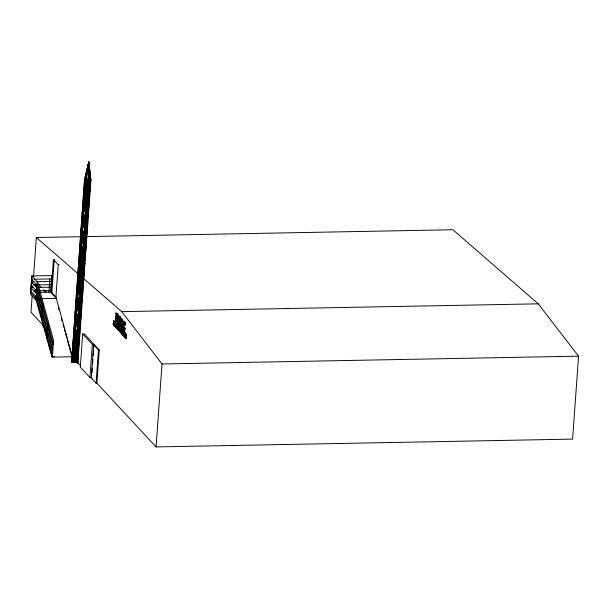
<?xml version="1.0" encoding="UTF-8"?>
<svg xmlns="http://www.w3.org/2000/svg" width="609" height="609" viewBox="0 0 609 609"><rect width="100%" height="100%" fill="white"/><g stroke="black" fill="none" stroke-linecap="round" stroke-linejoin="round"><path stroke-width="0.91" d="M87.163 190.579L88.023 178.597L88.503 178.483L88.602 172.103M88.708 165.724L88.769 162.078L84.468 179.434L71.618 362.165L72.951 362.142L77.412 346.864M82.558 261.428L82.078 261.543L83.425 261.733L76.292 361.266L75.813 361.381L75.135 361.289L88.214 178.802L88.769 162.078L84.697 179.678L71.618 362.165M116.601 326.112L116.913 324.787L117.324 325.549M123.307 324.544L123.3 327.155M72.113 355.846L56.332 298.395L50.562 292.175L51.75 275.588L31.759 275.961L30.45 294.208L36.22 300.427L51.887 356.615L52.366 357.133L72.364 356.76M30.808 292.807L31.995 276.22M31.759 287.555L31.934 285.065M32.056 283.406L32.353 279.265L31.523 279.28L37.294 285.499L52.968 342.57L52.785 345.059L37.119 287.981L31.341 281.769L34.013 281.716M32.14 296.126L30.99 312.196L43.361 325.518M33.564 276.288L36.342 237.54L83.89 236.65M35.048 291.741L35.177 289.899M35.444 286.215L35.573 284.373M35.809 292.647L36.015 289.884M36.213 287.121L36.411 284.357M36.098 298.509L37.294 281.921M36.22 300.427L37.53 282.18L31.759 275.961M36.548 299.514L37.773 282.439M41.465 317.434L42.417 304.165M41.823 318.72L42.775 305.452M44.35 327.497L43.148 326.203L43.285 324.308M48.895 292.206L49.847 278.937M46.741 336.64L47.692 323.371M47.099 337.926L48.05 324.658M56.089 297.207L51.879 292.678L54.254 259.495M51.879 292.678L51.042 292.693L53.425 259.51L58.236 264.694L55.853 297.877L56.69 297.862M52.016 355.846L52.138 354.187M73.278 343.362L73.407 341.52M73.872 335.064L74.001 333.222M75.714 309.258L75.851 307.416M76.308 300.96L76.445 299.118M78.751 266.864L78.888 265.014M81.203 232.76L81.332 230.918M84.826 182.068L84.963 180.226M72.395 362.271L85.473 179.784L88.769 162.078L90.916 180.348L77.838 362.842L77.282 362.972L76.285 362.621L74.085 346.376M73.126 356.402L72.791 361.068L76.331 344.702L75.128 330.451M73.392 352.672L73.796 347.077M74.382 338.886L73.978 344.481L77.518 328.114L76.239 312.957L75.836 318.56M74.58 336.084L74.983 330.481M75.234 326.957L75.569 322.29M76.422 310.369L76.825 304.766M77.023 301.965L77.427 296.37L78.706 311.519L75.166 327.893M77.678 292.845L78.013 288.179M78.279 284.449L78.614 279.782L79.893 294.931L76.353 311.298M78.865 276.25L79.269 270.655M79.467 267.853L79.802 263.187L81.081 278.343L77.731 293.85M80.053 259.662L80.457 254.067M80.723 250.329L80.989 246.599L82.268 261.748L78.919 277.255M81.309 242.138L81.713 236.543M81.91 233.742L82.116 230.94M82.185 230.012L82.299 228.352M82.497 225.551L82.9 219.956M83.098 217.154L83.486 211.757L87.026 195.39L85.747 180.241M83.753 208.027L84.156 202.432M84.354 199.63L84.674 195.169L88.214 178.802L88.769 162.078L86.014 174.768M84.94 191.439L85.344 185.836M85.542 183.043L88.769 162.078L90.916 180.348L89.363 180.135L88.769 162.078L86.029 179.647L88.229 195.892M86.082 178.818L72.951 362.142L76.27 345.531M88.648 163.737L88.769 162.078L90.695 180.112L90.429 183.796M73.94 347.039L75.135 361.289L78.904 305.787M79.041 303.937L85.839 209.009M85.976 207.167L87.026 192.421M75.623 358.206L75.82 355.443M76.285 348.987L76.422 347.145M76.879 340.697L77.016 338.848M77.472 332.4L77.67 329.636M78.066 324.102L78.203 322.26M78.728 314.891L78.858 313.041M79.916 298.296L80.114 295.532M81.172 280.787L81.301 278.945M82.36 264.192L82.489 262.35M82.953 255.902L83.151 253.138M83.616 246.683L83.745 244.841L83.266 244.955L84.529 245.054M84.209 238.385L84.339 236.543M84.803 230.095L84.933 228.253L84.453 228.367L85.717 228.459M85.397 221.798L85.595 219.034M85.991 213.5L86.128 211.658L85.641 211.772L86.988 211.962L83.623 258.962M86.585 205.21L86.782 202.439M87.841 187.694L87.97 185.852M75.813 361.381L88.884 178.894L88.769 162.078L90.36 180.485L77.282 362.972M76.292 361.266L76.232 359.219M77.358 343.552L77.488 341.71M77.952 335.254L78.081 333.412M78.546 326.964L78.675 325.115M79.794 309.448L79.931 307.606M80.396 301.151L80.525 299.308M80.989 292.86L81.119 291.018M81.583 284.563L81.713 282.721M82.177 276.265L82.375 273.502M82.771 267.975L82.9 266.133M83.433 258.756L83.562 256.914M84.027 250.466L84.156 248.617M84.621 242.169L84.75 240.327M85.214 233.871L85.344 232.029M85.877 224.652L86.006 222.81M86.47 216.362L86.6 214.52M87.064 208.065L87.194 206.223M87.658 199.767L87.787 197.925M88.313 190.556L88.45 188.714M87.057 211.034L88.099 195.283M88.244 194.446L89.264 175.993M89.416 179.305L76.567 362.561L75.425 361.327L72.844 362.02L76.567 362.561M76.506 362.865L89.584 180.371L88.769 162.078L88.861 165.747M82.39 285.073L82.52 283.231M84.232 259.267L84.369 257.424M84.834 250.969L84.963 249.127M86.676 225.163L86.813 223.32M87.277 216.873L87.407 215.023M89.713 182.769L89.85 180.926M78.081 356.151L77.838 362.842M78.279 353.38L78.675 347.853M78.873 345.09L79.269 339.556M79.467 336.792L79.863 331.266M80.061 328.495L80.525 322.047M80.723 319.283L81.119 313.749M81.317 310.986L81.713 305.459M81.91 302.688L82.306 297.162M82.504 294.398L82.9 288.864M83.098 286.101L83.494 280.574M83.76 276.882L84.088 272.276M84.354 268.592L84.75 263.058M84.948 260.294L85.344 254.768M85.542 251.997L86.158 246.706L84.605 246.493L82.405 230.248M86.204 242.785L86.531 238.172M86.798 234.488L87.346 230.118L85.793 229.905L83.593 213.66M87.391 226.19L87.787 220.664M87.985 217.9L88.533 213.531L86.98 213.317L84.78 197.065M88.579 209.603L88.975 204.068M89.241 200.384L89.637 194.857M89.835 192.094L90.231 186.56M93.778 347.153L93.984 344.306L84.362 333.945L82.695 333.976L80.319 367.151L89.942 377.511L91.609 377.481M89.942 377.511L92.317 344.336L82.695 333.976M96.9 383.183L96.07 383.198L91.259 378.022L93.634 344.839L94.464 344.823L99.275 350.008L96.9 383.183L156.071 446.922L572.605 439.112L578.55 356.166L538.249 303.83L452.868 229.738L86.744 236.596M91.944 372.746L92.286 368.003M92.56 364.212L92.895 359.47M93.169 355.679L93.512 350.944M96.07 383.198L98.445 350.023L93.634 344.839M113.685 321.879L114.667 322.382L113.685 321.879L113.959 325.061L113.175 324.757L113.457 320.814L113.959 320.806L114.72 321.636L114.431 325.305L114.941 326.668L116.06 327.322L114.941 326.668M113.457 325.069L113.578 323.371L114.081 323.364M113.959 325.061L113.959 320.806M114.073 323.097L114.576 323.09L114.226 321.643L113.457 320.814M115.626 323.897L116.289 324.064L115.626 323.897L115.352 326.561L114.85 326.569L114.089 325.746L114.37 321.803L115.154 322.1L114.926 325.29L115.405 325.807L114.903 325.815M114.644 324.947L114.873 321.796M116.578 319.656L116.448 321.4L115.954 321.407L115.413 320.829L115.976 312.935L117.141 313.643L117.316 317.19M115.672 323.402L115.725 322.709L115.223 322.724L115.794 324.072M115.954 321.407L116.327 316.178L116.89 320.425L117.392 320.418L117.72 318.949M115.558 327.33L115.444 326.462M116.289 324.064L115.725 322.709M116.357 325.861L116.532 326.835C116.068 329.408 115.634 321.666 117.362 326.386L116.357 325.861L117.4 325.8L117.461 324.879A2.992 0.853 88.9 0 0 117.065 324.079L116.692 324.011A1.896 0.54 88.9 0 0 116.426 324.688L116.365 325.046M116.898 325.807L116.966 324.886A2.992 0.853 88.9 0 0 116.57 324.087L116.197 324.018A1.896 0.54 88.9 0 0 115.923 324.696C115.116 326.15 116.913 330.801 116.859 326.394M115.976 312.935L116.639 313.65L116.867 318.088L117.651 314.739L118.808 315.447L118.245 323.333L117.172 322.724L117.552 317.502L116.89 320.425M116.92 328.799L117.704 329.096L116.92 328.799L117.202 324.856L117.781 327.025L117.88 325.579L118.671 325.884L118.633 330.634L119.128 330.626L119.356 327.436L118.862 327.444L118.633 330.634M117.21 329.104L117.331 327.36L117.598 329.522L118.39 329.827M117.864 320.106L117.674 322.717L117.172 322.724M117.75 323.341L118.313 315.454L117.651 314.739M116.966 324.886L117.994 325.153L117.887 326.599L117.385 326.607M117.887 329.834L117.88 325.579M118.9 329.522L119.075 327.124L118.23 326.774L118.291 326.021L119.752 327.048L119.699 327.802L118.862 327.444M118.275 327.018L118.382 325.571M119.075 327.124L118.785 326.013M119.197 327.809L119.25 327.056L118.291 326.021M121.602 324.605L121.442 326.774L120.947 326.789L120.376 326.173L120.94 318.286L121.442 318.271C123.216 319.36 124.03 323.493 121.96 324.27L122.485 328.449L122.988 328.441L122.462 324.254M122.097 330.39L120.628 329.819L120.087 328.023L119.623 330.885A1.758 0.502 88.9 0 0 119.813 331.852C120.628 333.351 120.08 330.908 121.016 331.372L121.96 331.791L122.013 331.037L121.062 330.565L121.107 329.872L122.097 330.39L121.381 328.799C120.019 328.388 120.064 331.654 120.925 331.441M121.869 333.58L120.597 332.758L120.879 328.814L122.15 329.636M120.947 326.789L121.153 323.897L121.785 327.695L122.485 328.449M121.404 320.349C123.109 321.91 120.552 324.901 121.404 320.349L122.097 320.547M121.374 333.587L121.008 331.311M122.127 322.808L121.907 320.342M121.457 331.798L121.062 330.565M121.564 330.55L121.655 329.644M122.995 335.338L123.779 335.643L122.995 335.338L123.33 330.9L122.561 330.626L122.325 334.067L121.83 334.082L121.846 329.857L122.698 330.223L122.835 331.989M121.83 334.082L122.021 331.334L122.264 334.554L123.041 334.843L122.264 334.554M122.546 334.851L122.561 330.626M123.224 332.149L122.942 331.03L124.403 332.057L124.35 332.811L123.513 332.461L123.284 335.65M123.444 331.022L123.383 331.776L122.889 331.783M123.848 332.818L123.901 332.072L122.942 331.03M124.251 333.252L125.066 336.214L125.012 336.96L124.51 336.975L123.741 336.138L124.023 332.194L125.294 333.016L125.241 333.77L124.251 333.252L125.241 333.77M124.51 336.975L124.152 334.699L125.096 335.171L124.152 334.699M124.457 330.002C124.685 328.396 122.013 326.279 123.97 323.12A2.314 0.662 88.9 0 1 124.396 323.569L124.815 325.023L124.952 323.143L123.741 321.438L123.003 322.945L122.805 327.162A3.509 0.997 88.9 0 0 123.193 329.081L123.893 330.063L124.959 329.994L125.089 328.144L124.54 328.091M124.411 333.762L124.525 332.187M125.096 335.171L124.792 333.032L124.023 332.194M124.754 324.962L125.317 325.016C126.269 324.095 124.54 319.771 123.65 322.344M124.99 337.493L125.096 336.046L125.599 336.031L125.492 337.477L124.99 337.493L124.99 333.237L125.492 333.23C126.421 333.762 126.878 336.221 125.5 336.229L125.766 338.322L126.261 338.315L126.002 336.221M156.071 446.922L162.017 363.976L121.724 311.633L83.692 278.633M120.163 329.142L120.59 328.015L121.191 328.875M118.549 324.209L118.808 322.747L119.311 322.74L119.052 324.201L117.971 323.585L119.311 316.535L119.813 316.52L120.437 317.198L120.643 325.914L119.554 325.29L119.524 323.524L118.808 322.747M119.478 318.286L119.813 316.52M85.899 211.049L84.613 195.999L88.153 179.632M84.712 227.644L83.425 212.594L86.965 196.22M83.524 244.232L82.238 229.182L85.839 211.985L84.56 196.829M81.294 244.08L84.651 228.573L83.372 213.424M81.248 244.864L84.59 229.403M80.106 260.667L83.456 245.161L82.253 230.91M80.061 261.451L83.403 245.99M78.873 278.039L82.207 262.578M77.678 294.634L81.02 279.173M76.49 311.222L79.832 295.761M75.303 327.809L78.645 312.348M73.917 345.311L77.457 328.944M117.56 317.243L118.146 314.731M84.895 195.413L89.363 180.135L89.911 180.005M89.302 180.964L84.841 196.243L87.041 212.48M83.707 212.001L88.168 196.722L85.968 180.477M88.107 197.552L83.646 212.83L85.854 229.075M82.52 228.588L86.98 213.317L87.536 213.18M86.927 214.147L82.459 229.418L84.666 245.663M81.332 245.183L85.793 229.905L86.349 229.776M85.732 230.735L81.271 246.013L83.479 262.258M80.144 261.771L84.605 246.493L85.161 246.363M84.544 247.323L80.084 262.601L82.284 278.846M78.957 278.359L83.418 263.088L81.218 246.843M83.357 263.91L78.896 279.188L81.096 295.434M77.769 294.946L82.23 279.676L80.023 263.431M82.169 280.505L77.708 295.776L79.908 312.021M76.574 311.542L81.043 296.263L78.835 280.018M80.982 297.093L76.521 312.371L78.721 328.616M75.387 328.129L79.855 312.859L77.647 296.606M79.794 313.688L75.333 328.959L77.533 345.204M74.199 344.724L78.66 329.446L76.46 313.201M78.607 330.276L74.146 345.547L76.346 361.792M73.011 361.312L77.472 346.034L75.272 329.789M125.035 328.084L124.563 328.571M121.96 324.27L122.508 320.76L120.94 318.286M125.5 336.229L125.774 334.478L124.99 333.237M124.959 329.994L124.129 329.834M120.947 332.301L120.536 332.225M85.024 179.305L84.468 179.434L86.029 179.647L87.087 194.461M83.836 195.892L83.281 196.022L84.613 195.999M87.315 195.07L86.828 195.184L88.176 195.367M83.395 196.144L83.951 196.014M86.942 195.306L87.422 195.192M88.724 196.593L88.168 196.722L89.5 196.699M88.282 196.844L89.614 196.821M82.649 212.48L82.093 212.617L83.425 212.594M82.207 212.731L83.54 212.708M85.755 211.894L86.234 211.78M87.095 213.432L88.427 213.409M81.461 229.075L80.906 229.205L82.238 229.182M81.02 229.327L82.352 229.304M84.567 228.482L85.047 228.367M80.274 245.663L79.718 245.792L81.271 246.013L80.388 245.785M83.38 245.077L83.859 244.963M79.086 262.251L78.531 262.388L79.863 262.357M83.973 262.951L83.418 263.088L84.971 263.301M77.899 278.846L77.343 278.975L78.782 279.067M81.37 278.024L80.89 278.13L82.154 278.229M80.997 278.252L81.477 278.138M82.786 279.546L82.23 279.676L83.669 279.767M80.182 294.611L79.703 294.726L80.967 294.825M79.809 294.847L80.289 294.726M78.995 311.199L78.508 311.313L79.779 311.412M78.622 311.435L79.101 311.321M81.408 313.072L79.855 312.859M77.807 327.794L77.32 327.901L78.591 328M76.62 344.382L76.133 344.496L77.404 344.595M74.945 361.084L76.102 361.061M58.236 264.694L59.065 264.679M34.195 279.226L51.514 278.899M36.776 281.662L51.339 281.388M33.777 285.035L51.095 284.707M33.602 287.524L30.922 287.57L36.7 293.789L52.374 350.868L52.549 348.378L36.875 291.3L31.105 285.081M36.365 287.471L50.92 287.197M33.366 290.843L50.684 290.516M31.402 292.533L30.572 292.548L36.342 298.768L52.366 357.133L53.562 340.545L37.53 282.18M35.086 292.465L50.562 292.175M36.342 298.768L56.332 298.395M121.724 311.633L538.249 303.83M116.639 313.65L117.141 313.643M118.313 315.454L118.808 315.447M119.311 316.535L120.437 317.198M115.413 320.829L116.448 321.4M114.226 321.643L114.72 321.636M115.154 322.1L114.37 321.803M113.632 322.618L114.134 322.61M121.252 322.473L121.754 322.466M115.839 323.387L116.342 323.379M124.952 323.143L125.446 323.135M117.971 323.585L119.052 324.201M114.522 323.836L113.578 323.371M113.175 324.757L113.677 324.749M43.148 326.203L43.977 326.188M117.491 325.16L117.994 325.153M114.431 325.305L114.926 325.29M119.554 325.29L120.643 325.914M114.089 325.746L115.352 326.561M115.489 325.967L114.994 325.975L115.177 323.409M118.169 325.891L118.671 325.884M120.376 326.173L121.442 326.774M118.23 326.774L118.732 326.759M119.25 327.056L119.752 327.048M121.785 327.695L122.287 327.688M116.722 328.335L117.217 328.327L116.441 327.497M124.586 328.152L125.089 328.144M120.483 331.357C119.334 331.905 119.775 327.124 121.092 329.781M121.846 329.857L122.698 330.223M122.828 330.908L123.33 330.9M121.511 331.045L122.013 331.037M123.901 332.072L124.403 332.057M120.445 332.308L121.922 332.826L121.427 332.834M120.597 332.758L121.1 332.742M122.904 332.879L122.401 332.887L122.196 330.23M124.792 333.032L125.294 333.016M121.564 333.801L122.066 333.785M124.206 333.945L124.7 333.938M124.655 334.432L125.157 334.425M124.076 335.696L124.579 335.688M123.741 336.138L125.012 336.96M125.096 336.046L125.698 336.145L126.261 338.315M124.563 336.221L125.066 336.214M124.708 337.18L125.492 337.477M77.274 338.817L74.778 338.863L74.42 343.841L76.087 343.811M125.203 336.153L125.416 337.942L125.911 337.934M92.317 344.336L93.984 344.306M98.445 350.023L99.275 350.008M51.887 356.615L54.612 356.562M72.844 362.02L76.011 361.959M162.017 363.976L578.55 356.166M91.259 378.022L92.088 377.999M88.503 178.475L89.363 178.78L88.214 178.802M86.463 229.89L87.239 229.996M85.275 246.485L86.052 246.592M124.449 328.548L123.863 325.876L124.472 323.113A2.314 0.662 88.9 0 1 124.586 323.128M125.728 335.414L125.72 334.265M36.342 237.54L81.545 276.768M125.317 325.016L124.898 323.554M116.997 319.991L117.392 320.418M82.481 296.362L81.043 296.263M77.594 295.662L76.155 295.563M76.407 312.25L74.968 312.158M44.305 289.884L46.231 291.955L45.393 291.97L43.467 289.899M38.337 284.373L41.549 287.821M80.106 329.538L78.66 329.446M75.219 328.837L73.78 328.746M30.686 290.889L36.464 297.108L52.488 355.473M34.584 298.197L37.149 300.96M78.919 346.133L77.472 346.034M74.032 345.432L72.585 345.333M73.004 357.445L76.209 360.901M77.495 362.286L80.7 365.735M123.688 329.073L123.893 329.507M58.236 307.301L58.997 310.019M61.273 318.18L62.027 320.897M63.039 324.521L63.8 327.239M64.303 329.05L65.056 331.768M65.566 333.58L66.83 338.117M67.333 339.929L71.375 354.423M121.967 325L122.181 326.789M81.134 246.714L82.337 260.819M79.946 263.301L81.149 277.415M78.751 279.896L79.962 294.002M77.564 296.484L78.767 310.59M76.376 313.072L77.579 327.185M75.189 329.667L76.391 343.773M74.001 346.255L75.204 360.361M122.584 332.126L122.706 333.74M89.371 171.51L88.769 162.078L89.104 171.357M89.614 175.285L89.858 179.061M119.935 317.205L120.148 325.929M89.104 175.826L89.173 178.574M120.316 331.836A1.758 0.502 88.9 0 1 120.118 330.877M125.507 334.942C125.134 336.655 125.188 333.184 125.507 334.942M119.455 319.108L119.037 321.453L119.501 321.955L119.455 319.108"/></g></svg>
